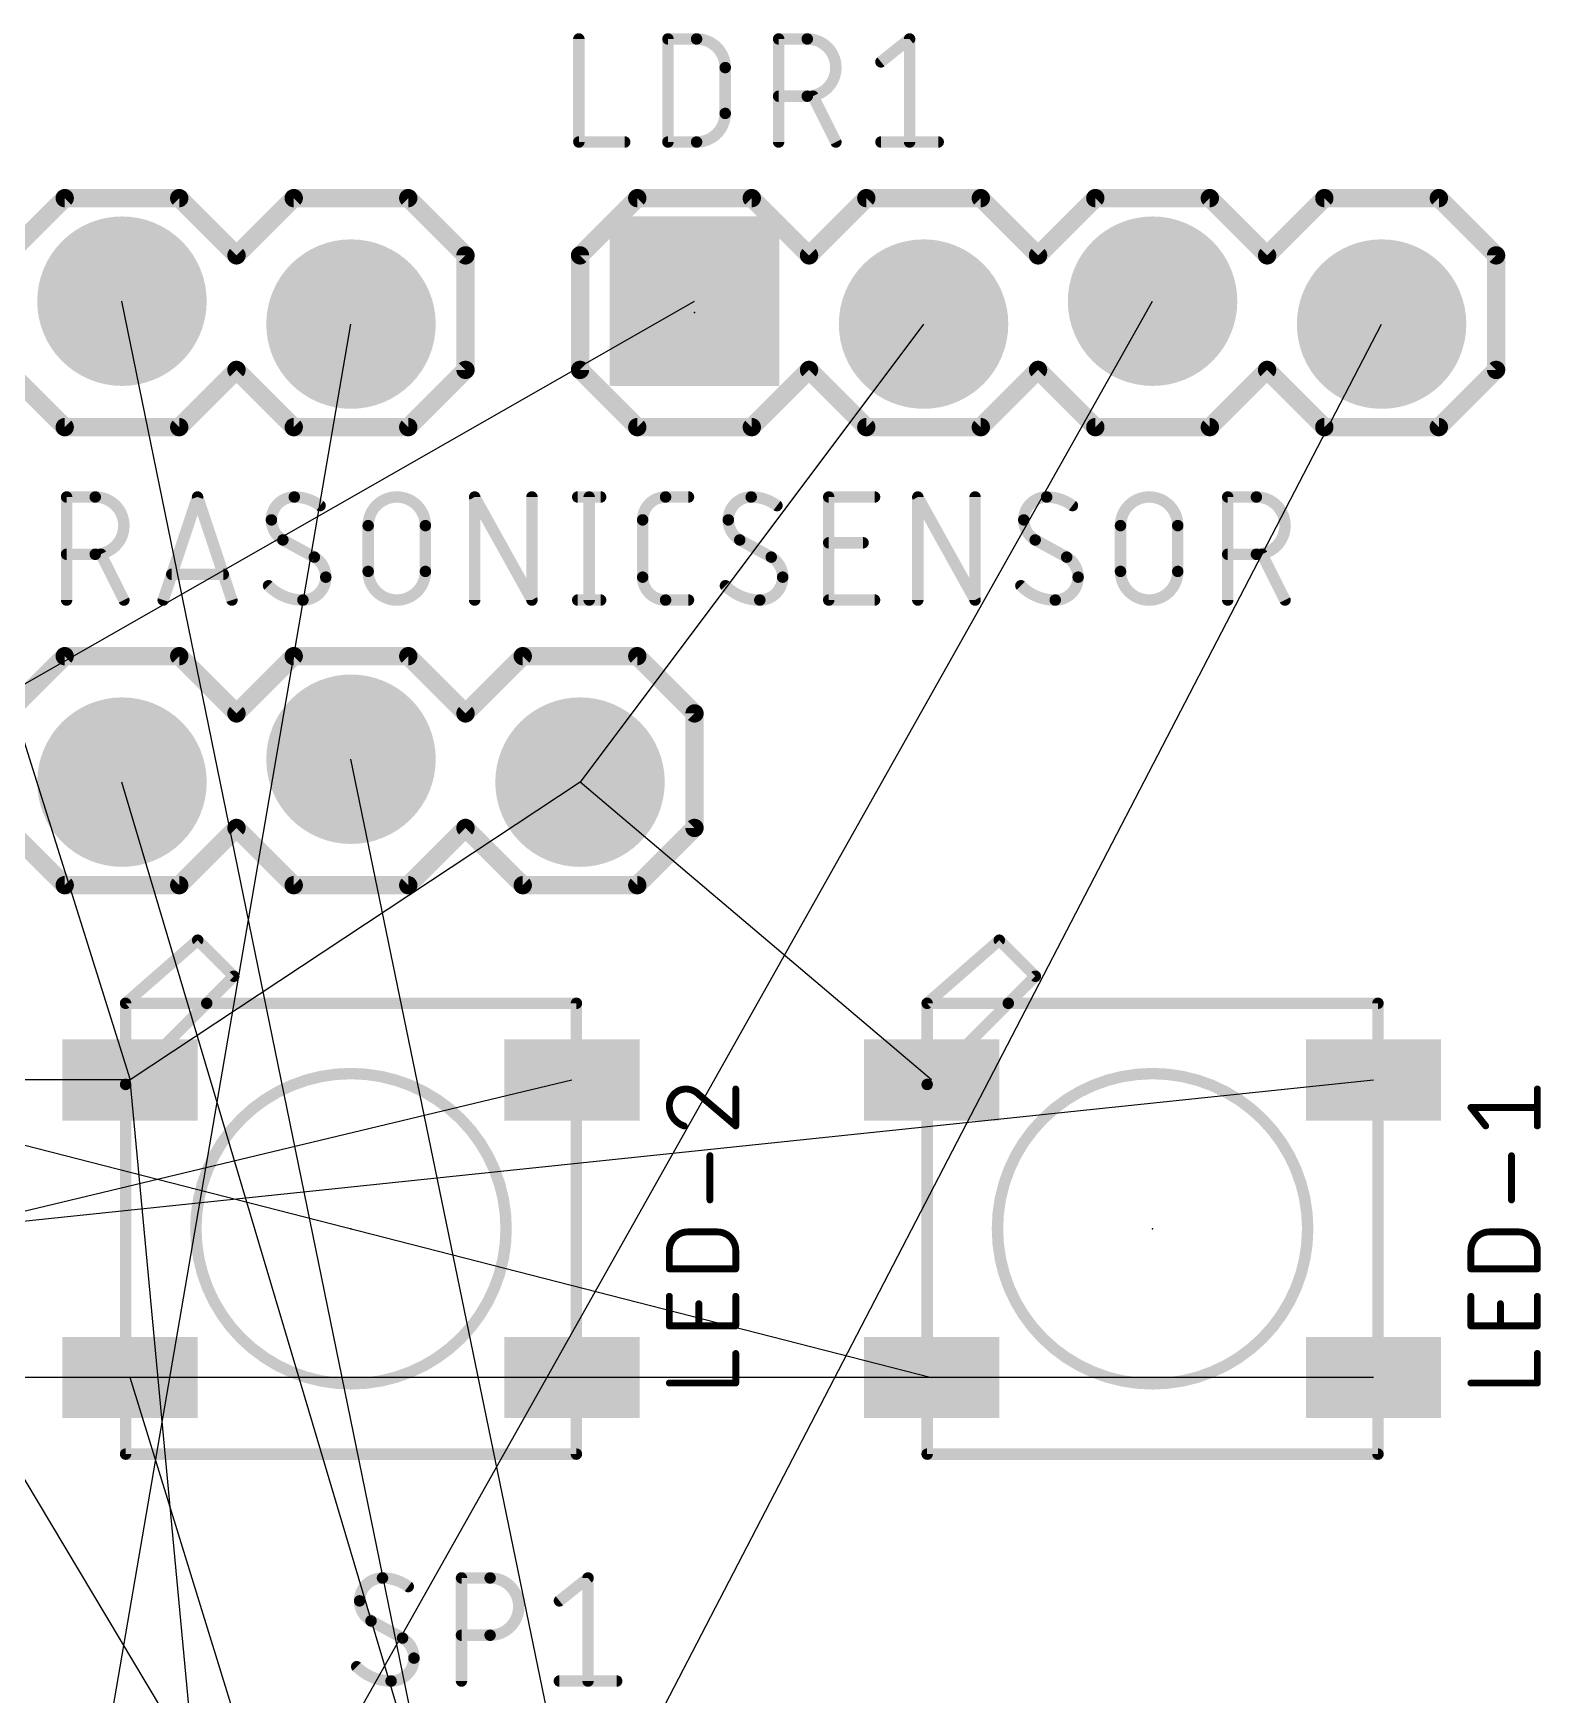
# Model space of a CAD drawing. Extents: x -67 to 114, y 1 to 69.
# Drawn here: x -30.19 to -13.47, y 50.71 to 69.14 of the extents above; entities that cross this region are included whole.
import ezdxf

# ---------------------------------------------------------------- set-up
doc = ezdxf.new("R2010")
doc.units = 0
for name, color, linetype in [('1', 22, 'CONTINUOUS'), ('17', 82, 'CONTINUOUS'), ('19', 53, 'CONTINUOUS'), ('21', 253, 'CONTINUOUS'), ('23', 7, 'CONTINUOUS'), ('25', 253, 'CONTINUOUS'), ('51', 253, 'CONTINUOUS')]:
    doc.layers.add(name, color=color, linetype=linetype)

# ---------------------------------------------------------------- blocks, each defined once
blk = doc.blocks.new('RECT')
blk.add_solid([(-0.5, -0.5), (0.5, -0.5), (-0.5, 0.5), (0.5, 0.5)])
blk = doc.blocks.new('SQUAREP')
blk.add_solid([(-0.5, -0.5), (0.5, -0.5), (-0.5, 0.5), (0.5, 0.5)])
blk = doc.blocks.new('ROUNDP')
at = {"const_width": 0.5}
blk.add_lwpolyline([(0, -0.25, 1), (0, 0.25, 1), (0, -0.25)], format="xyb", dxfattribs=at)

msp = doc.modelspace()

# ---------------------------------------------------------------- linework, layer by layer
at = {"layer": '19'}
for p, q in [((-19.05, 34.29), (-38.1, 66.167)), ((-34.29, 36.83), (-17.78, 66.167)), ((-31.75, 61.087), (-22.86, 66.167)), ((-19.05, 16.51), (-29.21, 66.167)), ((-34.29, 29.21), (-15.24, 65.913)), ((-34.29, 21.59), (-26.67, 65.913)), ((-31.75, 65.913), (-29.12, 57.53)), ((-20.32, 65.913), (-24.13, 60.833)), ((-19.05, 24.13), (-26.67, 61.087)), ((-19.05, 26.67), (-29.21, 60.833)), ((-24.13, 60.833), (-29.12, 57.53)), ((-20.23, 57.53), (-24.13, 60.833)), ((-46.9, 54.23), (-15.33, 57.53)), ((-29.12, 57.53), (-38.01, 57.53)), ((-38.01, 54.23), (-24.22, 57.53)), ((-33.11, 57.53), (-20.23, 54.23)), ((-27.8892, 44.45), (-29.12, 57.53)), ((-24.22, 54.23), (-33.11, 54.23)), ((-19.05, 21.59), (-29.12, 54.23)), ((-15.33, 54.23), (-24.22, 54.23))]:
    msp.add_line(p, q, dxfattribs=at)
at = {"layer": '21'}
for points, const_width in [([(-30.48, 66.675), (-29.845, 67.31)], 0.2032), ([(-29.845, 67.31), (-28.575, 67.31)], 0.2032), ([(-28.575, 67.31), (-27.94, 66.675)], 0.2032), ([(-27.305, 67.31), (-27.94, 66.675)], 0.2032), ([(-27.305, 67.31), (-26.035, 67.31)], 0.2032), ([(-26.035, 67.31), (-25.4, 66.675)], 0.2032), ([(-23.495, 67.31), (-24.13, 66.675)], 0.2032), ([(-23.495, 67.31), (-22.225, 67.31)], 0.2032), ([(-22.225, 67.31), (-21.59, 66.675)], 0.2032), ([(-21.59, 66.675), (-20.955, 67.31)], 0.2032), ([(-20.955, 67.31), (-19.685, 67.31)], 0.2032), ([(-19.685, 67.31), (-19.05, 66.675)], 0.2032), ([(-19.05, 66.675), (-18.415, 67.31)], 0.2032), ([(-18.415, 67.31), (-17.145, 67.31)], 0.2032), ([(-17.145, 67.31), (-16.51, 66.675)], 0.2032), ([(-15.875, 67.31), (-16.51, 66.675)], 0.2032), ([(-15.875, 67.31), (-14.605, 67.31)], 0.2032), ([(-14.605, 67.31), (-13.97, 66.675)], 0.2032), ([(-25.4, 66.675), (-25.4, 65.405)], 0.2032), ([(-24.13, 66.675), (-24.13, 65.405)], 0.2032), ([(-13.97, 66.675), (-13.97, 65.405)], 0.2032), ([(-29.845, 64.77), (-30.48, 65.405)], 0.2032), ([(-27.94, 65.405), (-28.575, 64.77)], 0.2032), ([(-27.94, 65.405), (-27.305, 64.77)], 0.2032), ([(-25.4, 65.405), (-26.035, 64.77)], 0.2032), ([(-24.13, 65.405), (-23.495, 64.77)], 0.2032), ([(-21.59, 65.405), (-22.225, 64.77)], 0.2032), ([(-20.955, 64.77), (-21.59, 65.405)], 0.2032), ([(-19.05, 65.405), (-19.685, 64.77)], 0.2032), ([(-18.415, 64.77), (-19.05, 65.405)], 0.2032), ([(-16.51, 65.405), (-17.145, 64.77)], 0.2032), ([(-16.51, 65.405), (-15.875, 64.77)], 0.2032), ([(-13.97, 65.405), (-14.605, 64.77)], 0.2032), ([(-28.575, 64.77), (-29.845, 64.77)], 0.2032), ([(-26.035, 64.77), (-27.305, 64.77)], 0.2032), ([(-22.225, 64.77), (-23.495, 64.77)], 0.2032), ([(-19.685, 64.77), (-20.955, 64.77)], 0.2032), ([(-17.145, 64.77), (-18.415, 64.77)], 0.2032), ([(-14.605, 64.77), (-15.875, 64.77)], 0.2032), ([(-30.48, 61.595), (-29.845, 62.23)], 0.2032), ([(-29.845, 62.23), (-28.575, 62.23)], 0.2032), ([(-28.575, 62.23), (-27.94, 61.595)], 0.2032), ([(-27.94, 61.595), (-27.305, 62.23)], 0.2032), ([(-27.305, 62.23), (-26.035, 62.23)], 0.2032), ([(-26.035, 62.23), (-25.4, 61.595)], 0.2032), ([(-24.765, 62.23), (-25.4, 61.595)], 0.2032), ([(-24.765, 62.23), (-23.495, 62.23)], 0.2032), ([(-23.495, 62.23), (-22.86, 61.595)], 0.2032), ([(-22.86, 61.595), (-22.86, 60.325)], 0.2032), ([(-29.845, 59.69), (-30.48, 60.325)], 0.2032), ([(-27.94, 60.325), (-28.575, 59.69)], 0.2032), ([(-27.305, 59.69), (-27.94, 60.325)], 0.2032), ([(-25.4, 60.325), (-26.035, 59.69)], 0.2032), ([(-25.4, 60.325), (-24.765, 59.69)], 0.2032), ([(-22.86, 60.325), (-23.495, 59.69)], 0.2032), ([(-28.575, 59.69), (-29.845, 59.69)], 0.2032), ([(-26.035, 59.69), (-27.305, 59.69)], 0.2032), ([(-23.495, 59.69), (-24.765, 59.69)], 0.2032), ([(-28.37, 59.08), (-29.17, 58.38)], 0.127), ([(-27.97, 58.68), (-28.37, 59.08)], 0.127), ([(-19.48, 59.08), (-20.28, 58.38)], 0.127), ([(-19.08, 58.68), (-19.48, 59.08)], 0.127), ([(-28.27, 58.38), (-27.97, 58.68)], 0.127), ([(-19.38, 58.38), (-19.08, 58.68)], 0.127), ([(-29.17, 57.48), (-29.17, 58.38)], 0.127), ([(-29.17, 58.38), (-28.27, 58.38)], 0.127), ([(-29.17, 57.48), (-28.27, 58.38)], 0.127), ([(-28.27, 58.38), (-24.17, 58.38)], 0.127), ([(-24.17, 58.38), (-24.17, 53.38)], 0.127), ([(-20.28, 57.48), (-20.28, 58.38)], 0.127), ([(-20.28, 58.38), (-19.38, 58.38)], 0.127), ([(-20.28, 57.48), (-19.38, 58.38)], 0.127), ([(-19.38, 58.38), (-15.28, 58.38)], 0.127), ([(-15.28, 58.38), (-15.28, 53.38)], 0.127), ([(-29.17, 53.38), (-29.17, 57.48)], 0.127), ([(-20.28, 53.38), (-20.28, 57.48)], 0.127), ([(-24.17, 53.38), (-29.17, 53.38)], 0.127), ([(-15.28, 53.38), (-20.28, 53.38)], 0.127)]:
    msp.add_lwpolyline(points, dxfattribs=dict(at, const_width=const_width))
for points, const_width in [([(-29.845, 67.3608, 1), (-29.845, 67.2592)], 0.1016), ([(-29.8091, 67.2741, 1), (-29.8809, 67.3459)], 0.1016), ([(-28.5391, 67.3459, 1), (-28.6109, 67.2741)], 0.1016), ([(-28.575, 67.2592, 1), (-28.575, 67.3608)], 0.1016), ([(-27.305, 67.3608, 1), (-27.305, 67.2592)], 0.1016), ([(-27.2691, 67.2741, 1), (-27.3409, 67.3459)], 0.1016), ([(-25.9991, 67.3459, 1), (-26.0709, 67.2741)], 0.1016), ([(-26.035, 67.2592, 1), (-26.035, 67.3608)], 0.1016), ([(-23.495, 67.3608, 1), (-23.495, 67.2592)], 0.1016), ([(-23.4591, 67.2741, 1), (-23.5309, 67.3459)], 0.1016), ([(-22.1891, 67.3459, 1), (-22.2609, 67.2741)], 0.1016), ([(-22.225, 67.2592, 1), (-22.225, 67.3608)], 0.1016), ([(-20.955, 67.3608, 1), (-20.955, 67.2592)], 0.1016), ([(-20.9191, 67.2741, 1), (-20.9909, 67.3459)], 0.1016), ([(-19.6491, 67.3459, 1), (-19.7209, 67.2741)], 0.1016), ([(-19.685, 67.2592, 1), (-19.685, 67.3608)], 0.1016), ([(-18.415, 67.3608, 1), (-18.415, 67.2592)], 0.1016), ([(-18.3791, 67.2741, 1), (-18.4509, 67.3459)], 0.1016), ([(-17.1091, 67.3459, 1), (-17.1809, 67.2741)], 0.1016), ([(-17.145, 67.2592, 1), (-17.145, 67.3608)], 0.1016), ([(-15.875, 67.3608, 1), (-15.875, 67.2592)], 0.1016), ([(-15.8391, 67.2741, 1), (-15.9109, 67.3459)], 0.1016), ([(-14.5691, 67.3459, 1), (-14.6409, 67.2741)], 0.1016), ([(-14.605, 67.2592, 1), (-14.605, 67.3608)], 0.1016), ([(-27.9759, 66.7109, 1), (-27.9041, 66.6391)], 0.1016), ([(-27.9759, 66.6391, 1), (-27.9041, 66.7109)], 0.1016), ([(-25.3492, 66.675, 1), (-25.4508, 66.675)], 0.1016), ([(-25.4359, 66.6391, 1), (-25.3641, 66.7109)], 0.1016), ([(-24.0792, 66.675, 1), (-24.1808, 66.675)], 0.1016), ([(-24.1659, 66.7109, 1), (-24.0941, 66.6391)], 0.1016), ([(-21.6259, 66.7109, 1), (-21.5541, 66.6391)], 0.1016), ([(-21.6259, 66.6391, 1), (-21.5541, 66.7109)], 0.1016), ([(-19.0859, 66.7109, 1), (-19.0141, 66.6391)], 0.1016), ([(-19.0859, 66.6391, 1), (-19.0141, 66.7109)], 0.1016), ([(-16.5459, 66.7109, 1), (-16.4741, 66.6391)], 0.1016), ([(-16.5459, 66.6391, 1), (-16.4741, 66.7109)], 0.1016), ([(-13.9192, 66.675, 1), (-14.0208, 66.675)], 0.1016), ([(-14.0059, 66.6391, 1), (-13.9341, 66.7109)], 0.1016), ([(-27.9041, 65.4409, 1), (-27.9759, 65.3691)], 0.1016), ([(-27.9041, 65.3691, 1), (-27.9759, 65.4409)], 0.1016), ([(-25.4508, 65.405, 1), (-25.3492, 65.405)], 0.1016), ([(-25.3641, 65.3691, 1), (-25.4359, 65.4409)], 0.1016), ([(-24.0941, 65.4409, 1), (-24.1659, 65.3691)], 0.1016), ([(-24.1808, 65.405, 1), (-24.0792, 65.405)], 0.1016), ([(-21.5541, 65.4409, 1), (-21.6259, 65.3691)], 0.1016), ([(-21.5541, 65.3691, 1), (-21.6259, 65.4409)], 0.1016), ([(-19.0141, 65.4409, 1), (-19.0859, 65.3691)], 0.1016), ([(-19.0141, 65.3691, 1), (-19.0859, 65.4409)], 0.1016), ([(-16.4741, 65.4409, 1), (-16.5459, 65.3691)], 0.1016), ([(-16.4741, 65.3691, 1), (-16.5459, 65.4409)], 0.1016), ([(-14.0208, 65.405, 1), (-13.9192, 65.405)], 0.1016), ([(-13.9341, 65.3691, 1), (-14.0059, 65.4409)], 0.1016), ([(-29.845, 64.8208, 1), (-29.845, 64.7192)], 0.1016), ([(-28.575, 64.7192, 1), (-28.575, 64.8208)], 0.1016), ([(-27.305, 64.8208, 1), (-27.305, 64.7192)], 0.1016), ([(-26.035, 64.7192, 1), (-26.035, 64.8208)], 0.1016), ([(-23.495, 64.8208, 1), (-23.495, 64.7192)], 0.1016), ([(-22.225, 64.7192, 1), (-22.225, 64.8208)], 0.1016), ([(-20.955, 64.8208, 1), (-20.955, 64.7192)], 0.1016), ([(-19.685, 64.7192, 1), (-19.685, 64.8208)], 0.1016), ([(-18.415, 64.8208, 1), (-18.415, 64.7192)], 0.1016), ([(-17.145, 64.7192, 1), (-17.145, 64.8208)], 0.1016), ([(-15.875, 64.8208, 1), (-15.875, 64.7192)], 0.1016), ([(-14.605, 64.7192, 1), (-14.605, 64.8208)], 0.1016), ([(-29.8809, 64.7341, 1), (-29.8091, 64.8059)], 0.1016), ([(-28.6109, 64.8059, 1), (-28.5391, 64.7341)], 0.1016), ([(-27.3409, 64.7341, 1), (-27.2691, 64.8059)], 0.1016), ([(-26.0709, 64.8059, 1), (-25.9991, 64.7341)], 0.1016), ([(-23.5309, 64.7341, 1), (-23.4591, 64.8059)], 0.1016), ([(-22.2609, 64.8059, 1), (-22.1891, 64.7341)], 0.1016), ([(-20.9909, 64.7341, 1), (-20.9191, 64.8059)], 0.1016), ([(-19.7209, 64.8059, 1), (-19.6491, 64.7341)], 0.1016), ([(-18.4509, 64.7341, 1), (-18.3791, 64.8059)], 0.1016), ([(-17.1809, 64.8059, 1), (-17.1091, 64.7341)], 0.1016), ([(-15.9109, 64.7341, 1), (-15.8391, 64.8059)], 0.1016), ([(-14.6409, 64.8059, 1), (-14.5691, 64.7341)], 0.1016), ([(-29.845, 62.2808, 1), (-29.845, 62.1792)], 0.1016), ([(-29.8091, 62.1941, 1), (-29.8809, 62.2659)], 0.1016), ([(-28.5391, 62.2659, 1), (-28.6109, 62.1941)], 0.1016), ([(-28.575, 62.1792, 1), (-28.575, 62.2808)], 0.1016), ([(-27.305, 62.2808, 1), (-27.305, 62.1792)], 0.1016), ([(-27.2691, 62.1941, 1), (-27.3409, 62.2659)], 0.1016), ([(-25.9991, 62.2659, 1), (-26.0709, 62.1941)], 0.1016), ([(-26.035, 62.1792, 1), (-26.035, 62.2808)], 0.1016), ([(-24.765, 62.2808, 1), (-24.765, 62.1792)], 0.1016), ([(-24.7291, 62.1941, 1), (-24.8009, 62.2659)], 0.1016), ([(-23.4591, 62.2659, 1), (-23.5309, 62.1941)], 0.1016), ([(-23.495, 62.1792, 1), (-23.495, 62.2808)], 0.1016), ([(-27.9759, 61.6309, 1), (-27.9041, 61.5591)], 0.1016), ([(-27.9759, 61.5591, 1), (-27.9041, 61.6309)], 0.1016), ([(-25.4359, 61.6309, 1), (-25.3641, 61.5591)], 0.1016), ([(-25.4359, 61.5591, 1), (-25.3641, 61.6309)], 0.1016), ([(-22.8092, 61.595, 1), (-22.9108, 61.595)], 0.1016), ([(-22.8959, 61.5591, 1), (-22.8241, 61.6309)], 0.1016), ([(-27.9041, 60.3609, 1), (-27.9759, 60.2891)], 0.1016), ([(-27.9041, 60.2891, 1), (-27.9759, 60.3609)], 0.1016), ([(-25.3641, 60.3609, 1), (-25.4359, 60.2891)], 0.1016), ([(-25.3641, 60.2891, 1), (-25.4359, 60.3609)], 0.1016), ([(-22.9108, 60.325, 1), (-22.8092, 60.325)], 0.1016), ([(-22.8241, 60.2891, 1), (-22.8959, 60.3609)], 0.1016), ([(-29.845, 59.7408, 1), (-29.845, 59.6392)], 0.1016), ([(-29.8809, 59.6541, 1), (-29.8091, 59.7259)], 0.1016), ([(-28.6109, 59.7259, 1), (-28.5391, 59.6541)], 0.1016), ([(-28.575, 59.6392, 1), (-28.575, 59.7408)], 0.1016), ([(-27.305, 59.7408, 1), (-27.305, 59.6392)], 0.1016), ([(-27.3409, 59.6541, 1), (-27.2691, 59.7259)], 0.1016), ([(-26.0709, 59.7259, 1), (-25.9991, 59.6541)], 0.1016), ([(-26.035, 59.6392, 1), (-26.035, 59.7408)], 0.1016), ([(-24.765, 59.7408, 1), (-24.765, 59.6392)], 0.1016), ([(-24.8009, 59.6541, 1), (-24.7291, 59.7259)], 0.1016), ([(-23.5309, 59.7259, 1), (-23.4591, 59.6541)], 0.1016), ([(-23.495, 59.6392, 1), (-23.495, 59.7408)], 0.1016), ([(-28.3475, 59.1025, 1), (-28.3925, 59.0575)], 0.0635), ([(-28.3491, 59.0561, 1), (-28.3909, 59.1039)], 0.0635), ([(-19.4575, 59.1025, 1), (-19.5025, 59.0575)], 0.0635), ([(-19.4591, 59.0561, 1), (-19.5009, 59.1039)], 0.0635), ([(-27.9475, 58.6575, 1), (-27.9925, 58.7025)], 0.0635), ([(-27.9925, 58.6575, 1), (-27.9475, 58.7025)], 0.0635), ([(-19.0575, 58.6575, 1), (-19.1025, 58.7025)], 0.0635), ([(-19.1025, 58.6575, 1), (-19.0575, 58.7025)], 0.0635), ([(-29.17, 58.4118, 1), (-29.17, 58.3483)], 0.0635), ([(-29.1383, 58.38, 1), (-29.2018, 58.38)], 0.0635), ([(-29.1909, 58.4039, 1), (-29.1491, 58.3561)], 0.0635), ([(-28.2925, 58.4025, 1), (-28.2475, 58.3575)], 0.0635), ([(-28.27, 58.4118, 1), (-28.27, 58.3483)], 0.0635), ([(-28.2475, 58.3575, 1), (-28.2925, 58.4025)], 0.0635), ([(-28.27, 58.3483, 1), (-28.27, 58.4118)], 0.0635), ([(-24.1383, 58.38, 1), (-24.2018, 58.38)], 0.0635), ([(-24.17, 58.3483, 1), (-24.17, 58.4118)], 0.0635), ([(-20.28, 58.4118, 1), (-20.28, 58.3483)], 0.0635), ([(-20.2483, 58.38, 1), (-20.3117, 58.38)], 0.0635), ([(-20.3009, 58.4039, 1), (-20.2591, 58.3561)], 0.0635), ([(-19.4025, 58.4025, 1), (-19.3575, 58.3575)], 0.0635), ([(-19.38, 58.4118, 1), (-19.38, 58.3483)], 0.0635), ([(-19.3575, 58.3575, 1), (-19.4025, 58.4025)], 0.0635), ([(-19.38, 58.3483, 1), (-19.38, 58.4118)], 0.0635), ([(-15.2483, 58.38, 1), (-15.3118, 58.38)], 0.0635), ([(-15.28, 58.3483, 1), (-15.28, 58.4118)], 0.0635), ([(-29.1925, 57.5025, 1), (-29.1475, 57.4575)], 0.0635), ([(-29.1383, 57.48, 1), (-29.2018, 57.48)], 0.0635), ([(-29.2018, 57.48, 1), (-29.1383, 57.48)], 0.0635), ([(-26.67, 54.1595, 1), (-26.67, 57.6005, 1), (-26.67, 54.1595)], 0.127), ([(-20.3025, 57.5025, 1), (-20.2575, 57.4575)], 0.0635), ([(-20.2483, 57.48, 1), (-20.3117, 57.48)], 0.0635), ([(-20.3117, 57.48, 1), (-20.2483, 57.48)], 0.0635), ([(-17.78, 54.1595, 1), (-17.78, 57.6005, 1), (-17.78, 54.1595)], 0.127), ([(-29.17, 53.4118, 1), (-29.17, 53.3483)], 0.0635), ([(-24.17, 53.3483, 1), (-24.17, 53.4118)], 0.0635), ([(-20.28, 53.4118, 1), (-20.28, 53.3483)], 0.0635), ([(-15.28, 53.3483, 1), (-15.28, 53.4118)], 0.0635), ([(-29.2018, 53.38, 1), (-29.1383, 53.38)], 0.0635), ([(-24.2018, 53.38, 1), (-24.1383, 53.38)], 0.0635), ([(-20.3117, 53.38, 1), (-20.2483, 53.38)], 0.0635), ([(-15.3118, 53.38, 1), (-15.2483, 53.38)], 0.0635)]:
    msp.add_lwpolyline(points, format="xyb", dxfattribs=dict(at, const_width=const_width))
at = {"layer": '23'}
for p in [(-22.86, 66.04), (-26.67, 55.88), (-17.78, 55.88)]:
    msp.add_point(p, dxfattribs=at)
at = {"layer": '25'}
for points, const_width in [([(-24.1427, 69.0753), (-24.1427, 67.9323)], 0.127), ([(-23.1546, 67.9323), (-23.1546, 69.0753)], 0.127), ([(-23.1546, 69.0753), (-22.8371, 69.0753)], 0.127), ([(-21.9272, 67.9323), (-21.9272, 69.0753)], 0.127), ([(-21.9272, 69.0753), (-21.6097, 69.0753)], 0.127), ([(-20.7924, 68.8213), (-20.4749, 69.0753)], 0.127), ([(-20.4749, 69.0753), (-20.4749, 67.9323)], 0.127), ([(-22.5196, 68.7578), (-22.5196, 68.2498)], 0.127), ([(-21.6097, 68.4403), (-21.9272, 68.4403)], 0.127), ([(-21.2922, 67.9323), (-21.5462, 68.4403)], 0.127), ([(-24.1427, 67.9323), (-23.6347, 67.9323)], 0.127), ([(-22.8371, 67.9323), (-23.1546, 67.9323)], 0.127), ([(-20.7924, 67.9323), (-20.1574, 67.9323)], 0.127), ([(-29.824, 62.8523), (-29.824, 63.9953)], 0.127), ([(-29.824, 63.9953), (-29.5065, 63.9953)], 0.127), ([(-28.7528, 62.8523), (-28.3718, 63.9953)], 0.127), ([(-28.3718, 63.9953), (-27.9908, 62.8523)], 0.127), ([(-25.2984, 62.8523), (-25.2984, 63.9953)], 0.127), ([(-25.2984, 63.9953), (-24.6634, 62.8523)], 0.127), ([(-24.6634, 62.8523), (-24.6634, 63.9953)], 0.127), ([(-24.1554, 63.9953), (-23.9014, 63.9953)], 0.127), ([(-24.0284, 63.9953), (-24.0284, 62.8523)], 0.127), ([(-23.1812, 63.9953), (-22.9272, 63.9953)], 0.127), ([(-21.3716, 62.8523), (-21.3716, 63.9953)], 0.127), ([(-21.3716, 63.9953), (-20.8636, 63.9953)], 0.127), ([(-20.3835, 62.8523), (-20.3835, 63.9953)], 0.127), ([(-20.3835, 63.9953), (-19.7485, 62.8523)], 0.127), ([(-19.7485, 62.8523), (-19.7485, 63.9953)], 0.127), ([(-16.9462, 62.8523), (-16.9462, 63.9953)], 0.127), ([(-16.9462, 63.9953), (-16.6287, 63.9953)], 0.127), ([(-23.4352, 63.1063), (-23.4352, 63.7413)], 0.127), ([(-27.0764, 63.3285), (-27.4257, 63.5191)], 0.127), ([(-26.4795, 63.1698), (-26.4795, 63.6778)], 0.127), ([(-25.8445, 63.6778), (-25.8445, 63.1698)], 0.127), ([(-22.0091, 63.3285), (-22.3584, 63.5191)], 0.127), ([(-18.7325, 63.3285), (-19.0818, 63.5191)], 0.127), ([(-18.1356, 63.1698), (-18.1356, 63.6778)], 0.127), ([(-17.5006, 63.6778), (-17.5006, 63.1698)], 0.127), ([(-29.5065, 63.3603), (-29.824, 63.3603)], 0.127), ([(-29.189, 62.8523), (-29.443, 63.3603)], 0.127), ([(-21.3716, 63.4873), (-20.9906, 63.4873)], 0.127), ([(-16.6287, 63.3603), (-16.9462, 63.3603)], 0.127), ([(-16.3112, 62.8523), (-16.5652, 63.3603)], 0.127), ([(-28.0861, 63.138), (-28.6576, 63.138)], 0.127), ([(-24.1554, 62.8523), (-23.9014, 62.8523)], 0.127), ([(-22.9272, 62.8523), (-23.1812, 62.8523)], 0.127), ([(-20.8636, 62.8523), (-21.3716, 62.8523)], 0.127), ([(-22.812, 57.368), (-22.4028, 57.0202)], 0.0762), ([(-22.4028, 57.0202), (-22.4028, 57.4294)], 0.0762), ([(-13.5128, 57.0202), (-13.5128, 57.4294)], 0.0762), ([(-14.0857, 57.0202), (-14.2494, 57.2248)], 0.0762), ([(-14.2494, 57.2248), (-13.5128, 57.2248)], 0.0762), ([(-22.6893, 56.199), (-22.6893, 56.69)], 0.0762), ([(-13.7993, 56.199), (-13.7993, 56.69)], 0.0762), ([(-22.9348, 55.8444), (-22.6074, 55.8444)], 0.0762), ([(-14.0448, 55.8444), (-13.7174, 55.8444)], 0.0762), ([(-23.1394, 55.4352), (-23.1394, 55.6398)], 0.0762), ([(-22.4028, 55.6398), (-22.4028, 55.4352)], 0.0762), ([(-14.2494, 55.4352), (-14.2494, 55.6398)], 0.0762), ([(-13.5128, 55.6398), (-13.5128, 55.4352)], 0.0762), ([(-22.4028, 55.4352), (-23.1394, 55.4352)], 0.0762), ([(-13.5128, 55.4352), (-14.2494, 55.4352)], 0.0762), ([(-23.1394, 54.8028), (-23.1394, 55.1302)], 0.0762), ([(-22.4028, 55.1302), (-22.4028, 54.8028)], 0.0762), ([(-14.2494, 54.8028), (-14.2494, 55.1302)], 0.0762), ([(-13.5128, 55.1302), (-13.5128, 54.8028)], 0.0762), ([(-22.812, 54.8028), (-22.812, 55.0483)], 0.0762), ([(-13.922, 54.8028), (-13.922, 55.0483)], 0.0762), ([(-22.4028, 54.8028), (-23.1394, 54.8028)], 0.0762), ([(-13.5128, 54.8028), (-14.2494, 54.8028)], 0.0762), ([(-22.4028, 54.1688), (-22.4028, 54.4962)], 0.0762), ([(-13.5128, 54.1688), (-13.5128, 54.4962)], 0.0762), ([(-23.1394, 54.1688), (-22.4028, 54.1688)], 0.0762), ([(-14.2494, 54.1688), (-13.5128, 54.1688)], 0.0762), ([(-25.4444, 50.8635), (-25.4444, 52.0065)], 0.127), ([(-25.4444, 52.0065), (-25.127, 52.0065)], 0.127), ([(-24.3586, 51.7525), (-24.0411, 52.0065)], 0.127), ([(-24.0411, 52.0065), (-24.0411, 50.8635)], 0.127), ([(-26.0985, 51.3398), (-26.4478, 51.5303)], 0.127), ([(-25.127, 51.3715), (-25.4444, 51.3715)], 0.127), ([(-24.3586, 50.8635), (-23.7236, 50.8635)], 0.127)]:
    msp.add_lwpolyline(points, dxfattribs=dict(at, const_width=const_width))
for points, const_width in [([(-24.111, 69.0753, 1), (-24.1745, 69.0753)], 0.0635), ([(-23.1546, 69.1071, 1), (-23.1546, 69.0435)], 0.0635), ([(-23.1229, 69.0753, 1), (-23.1864, 69.0753)], 0.0635), ([(-22.8371, 69.1071, 1), (-22.8371, 69.0435)], 0.0635), ([(-22.5196, 68.7578, 0.4142), (-22.8371, 69.0753)], 0.127), ([(-22.8371, 69.0435, 1), (-22.8371, 69.1071)], 0.0635), ([(-21.9272, 69.1071, 1), (-21.9272, 69.0435)], 0.0635), ([(-21.8954, 69.0753, 1), (-21.9589, 69.0753)], 0.0635), ([(-21.6097, 69.1071, 1), (-21.6097, 69.0435)], 0.0635), ([(-21.6097, 68.4403, 1), (-21.6097, 69.0753)], 0.127), ([(-21.6097, 69.0435, 1), (-21.6097, 69.1071)], 0.0635), ([(-20.4432, 69.0753, 1), (-20.5067, 69.0753)], 0.0635), ([(-20.4551, 69.0505, 1), (-20.4948, 69.1001)], 0.0635), ([(-22.4879, 68.7578, 1), (-22.5514, 68.7578)], 0.0635), ([(-22.5514, 68.7578, 1), (-22.4879, 68.7578)], 0.0635), ([(-20.8123, 68.8461, 1), (-20.7726, 68.7965)], 0.0635), ([(-21.9272, 68.4721, 1), (-21.9272, 68.4086)], 0.0635), ([(-21.6097, 68.4721, 1), (-21.6097, 68.4086)], 0.0635), ([(-21.6097, 68.4086, 1), (-21.6097, 68.4721)], 0.0635), ([(-21.5178, 68.4545, 1), (-21.5746, 68.4261)], 0.0635), ([(-22.8371, 67.9323, 0.4142), (-22.5196, 68.2498)], 0.127), ([(-22.4879, 68.2498, 1), (-22.5514, 68.2498)], 0.0635), ([(-22.5514, 68.2498, 1), (-22.4879, 68.2498)], 0.0635), ([(-24.1427, 67.9641, 1), (-24.1427, 67.9005)], 0.0635), ([(-24.1745, 67.9323, 1), (-24.111, 67.9323)], 0.0635), ([(-23.6347, 67.9005, 1), (-23.6347, 67.9641)], 0.0635), ([(-23.1546, 67.9641, 1), (-23.1546, 67.9005)], 0.0635), ([(-23.1864, 67.9323, 1), (-23.1229, 67.9323)], 0.0635), ([(-22.8371, 67.9641, 1), (-22.8371, 67.9005)], 0.0635), ([(-22.8371, 67.9005, 1), (-22.8371, 67.9641)], 0.0635), ([(-21.9589, 67.9323, 1), (-21.8954, 67.9323)], 0.0635), ([(-21.3206, 67.9181, 1), (-21.2638, 67.9465)], 0.0635), ([(-20.7924, 67.9641, 1), (-20.7924, 67.9005)], 0.0635), ([(-20.5067, 67.9323, 1), (-20.4432, 67.9323)], 0.0635), ([(-20.1574, 67.9005, 1), (-20.1574, 67.9641)], 0.0635), ([(-29.824, 64.0271, 1), (-29.824, 63.9635)], 0.0635), ([(-29.7923, 63.9953, 1), (-29.8558, 63.9953)], 0.0635), ([(-29.5065, 64.0271, 1), (-29.5065, 63.9635)], 0.0635), ([(-29.5065, 63.3603, 1), (-29.5065, 63.9953)], 0.127), ([(-29.5065, 63.9635, 1), (-29.5065, 64.0271)], 0.0635), ([(-28.3417, 64.0053, 1), (-28.4019, 63.9853)], 0.0635), ([(-28.3417, 63.9853, 1), (-28.4019, 64.0053)], 0.0635), ([(-27.2987, 63.9953, 0.4142), (-27.5527, 63.7413)], 0.127), ([(-27.2987, 64.0271, 1), (-27.2987, 63.9635)], 0.0635), ([(-27.0129, 63.9001, 0.1623), (-27.2987, 63.9953)], 0.127), ([(-27.2987, 63.9635, 1), (-27.2987, 64.0271)], 0.0635), ([(-27.032, 63.8747, 1), (-26.9939, 63.9254)], 0.0635), ([(-25.8445, 63.6778, 1), (-26.4795, 63.6778)], 0.127), ([(-25.2667, 63.9953, 1), (-25.3302, 63.9953)], 0.0635), ([(-25.2707, 64.0107, 1), (-25.3262, 63.9799)], 0.0635), ([(-24.6317, 63.9953, 1), (-24.6952, 63.9953)], 0.0635), ([(-24.1554, 64.0271, 1), (-24.1554, 63.9635)], 0.0635), ([(-23.9967, 63.9953, 1), (-24.0602, 63.9953)], 0.0635), ([(-23.9014, 63.9635, 1), (-23.9014, 64.0271)], 0.0635), ([(-23.1812, 63.9953, 0.4142), (-23.4352, 63.7413)], 0.127), ([(-23.1812, 64.0271, 1), (-23.1812, 63.9635)], 0.0635), ([(-23.1812, 63.9635, 1), (-23.1812, 64.0271)], 0.0635), ([(-22.9272, 63.9635, 1), (-22.9272, 64.0271)], 0.0635), ([(-22.2314, 63.9953, 0.4142), (-22.4854, 63.7413)], 0.127), ([(-22.2314, 64.0271, 1), (-22.2314, 63.9635)], 0.0635), ([(-21.9456, 63.9001, 0.1623), (-22.2314, 63.9953)], 0.127), ([(-22.2314, 63.9635, 1), (-22.2314, 64.0271)], 0.0635), ([(-21.9647, 63.8747, 1), (-21.9266, 63.9254)], 0.0635), ([(-21.3716, 64.0271, 1), (-21.3716, 63.9635)], 0.0635), ([(-21.3398, 63.9953, 1), (-21.4033, 63.9953)], 0.0635), ([(-20.8636, 63.9635, 1), (-20.8636, 64.0271)], 0.0635), ([(-20.3518, 63.9953, 1), (-20.4153, 63.9953)], 0.0635), ([(-20.3558, 64.0107, 1), (-20.4113, 63.9799)], 0.0635), ([(-19.7168, 63.9953, 1), (-19.7803, 63.9953)], 0.0635), ([(-18.9548, 63.9953, 0.4142), (-19.2088, 63.7413)], 0.127), ([(-18.9548, 64.0271, 1), (-18.9548, 63.9635)], 0.0635), ([(-18.669, 63.9001, 0.1623), (-18.9548, 63.9953)], 0.127), ([(-18.9548, 63.9635, 1), (-18.9548, 64.0271)], 0.0635), ([(-18.6881, 63.8747, 1), (-18.65, 63.9254)], 0.0635), ([(-17.5006, 63.6778, 1), (-18.1356, 63.6778)], 0.127), ([(-16.9462, 64.0271, 1), (-16.9462, 63.9635)], 0.0635), ([(-16.9145, 63.9953, 1), (-16.978, 63.9953)], 0.0635), ([(-16.6287, 64.0271, 1), (-16.6287, 63.9635)], 0.0635), ([(-16.6287, 63.3603, 1), (-16.6287, 63.9953)], 0.127), ([(-16.6287, 63.9635, 1), (-16.6287, 64.0271)], 0.0635), ([(-27.5527, 63.7413, 0.2656), (-27.4257, 63.5191)], 0.127), ([(-27.5209, 63.7413, 1), (-27.5844, 63.7413)], 0.0635), ([(-27.5844, 63.7413, 1), (-27.5209, 63.7413)], 0.0635), ([(-23.4035, 63.7413, 1), (-23.467, 63.7413)], 0.0635), ([(-23.467, 63.7413, 1), (-23.4035, 63.7413)], 0.0635), ([(-22.4854, 63.7413, 0.2656), (-22.3584, 63.5191)], 0.127), ([(-22.4536, 63.7413, 1), (-22.5171, 63.7413)], 0.0635), ([(-22.5171, 63.7413, 1), (-22.4536, 63.7413)], 0.0635), ([(-19.2088, 63.7413, 0.2656), (-19.0818, 63.5191)], 0.127), ([(-19.177, 63.7413, 1), (-19.2405, 63.7413)], 0.0635), ([(-19.2405, 63.7413, 1), (-19.177, 63.7413)], 0.0635), ([(-27.4105, 63.5469, 1), (-27.4409, 63.4912)], 0.0635), ([(-27.4418, 63.4917, 1), (-27.4095, 63.5464)], 0.0635), ([(-26.4478, 63.6778, 1), (-26.5113, 63.6778)], 0.0635), ([(-26.5113, 63.6778, 1), (-26.4478, 63.6778)], 0.0635), ([(-25.8128, 63.6778, 1), (-25.8763, 63.6778)], 0.0635), ([(-25.8763, 63.6778, 1), (-25.8128, 63.6778)], 0.0635), ([(-22.3432, 63.5469, 1), (-22.3736, 63.4912)], 0.0635), ([(-22.3745, 63.4917, 1), (-22.3422, 63.5464)], 0.0635), ([(-19.0666, 63.5469, 1), (-19.097, 63.4912)], 0.0635), ([(-19.0979, 63.4917, 1), (-19.0656, 63.5464)], 0.0635), ([(-18.1039, 63.6778, 1), (-18.1674, 63.6778)], 0.0635), ([(-18.1674, 63.6778, 1), (-18.1039, 63.6778)], 0.0635), ([(-17.4689, 63.6778, 1), (-17.5324, 63.6778)], 0.0635), ([(-17.5324, 63.6778, 1), (-17.4689, 63.6778)], 0.0635), ([(-29.824, 63.3921, 1), (-29.824, 63.3285)], 0.0635), ([(-29.5065, 63.3921, 1), (-29.5065, 63.3285)], 0.0635), ([(-29.5065, 63.3285, 1), (-29.5065, 63.3921)], 0.0635), ([(-29.4146, 63.3745, 1), (-29.4714, 63.3461)], 0.0635), ([(-26.9494, 63.1063, 0.2656), (-27.0764, 63.3285)], 0.127), ([(-27.0603, 63.3559, 1), (-27.0925, 63.3012)], 0.0635), ([(-21.8821, 63.1063, 0.2656), (-22.0091, 63.3285)], 0.127), ([(-21.993, 63.3559, 1), (-22.0252, 63.3012)], 0.0635), ([(-21.3716, 63.5191, 1), (-21.3716, 63.4556)], 0.0635), ([(-20.9906, 63.4556, 1), (-20.9906, 63.5191)], 0.0635), ([(-18.6055, 63.1063, 0.2656), (-18.7325, 63.3285)], 0.127), ([(-18.7164, 63.3559, 1), (-18.7486, 63.3012)], 0.0635), ([(-16.9462, 63.3921, 1), (-16.9462, 63.3285)], 0.0635), ([(-16.6287, 63.3921, 1), (-16.6287, 63.3285)], 0.0635), ([(-16.6287, 63.3285, 1), (-16.6287, 63.3921)], 0.0635), ([(-16.5368, 63.3745, 1), (-16.5936, 63.3461)], 0.0635), ([(-27.0916, 63.3007, 1), (-27.0612, 63.3564)], 0.0635), ([(-26.4795, 63.1698, 1), (-25.8445, 63.1698)], 0.127), ([(-26.4478, 63.1698, 1), (-26.5113, 63.1698)], 0.0635), ([(-25.8128, 63.1698, 1), (-25.8763, 63.1698)], 0.0635), ([(-22.0243, 63.3007, 1), (-21.9939, 63.3564)], 0.0635), ([(-18.7477, 63.3007, 1), (-18.7173, 63.3564)], 0.0635), ([(-18.1356, 63.1698, 1), (-17.5006, 63.1698)], 0.127), ([(-18.1039, 63.1698, 1), (-18.1674, 63.1698)], 0.0635), ([(-17.4689, 63.1698, 1), (-17.5324, 63.1698)], 0.0635), ([(-28.6576, 63.1698, 1), (-28.6576, 63.1063)], 0.0635), ([(-28.0861, 63.1063, 1), (-28.0861, 63.1698)], 0.0635), ([(-27.5844, 63.0111, 0.2), (-27.2034, 62.8523)], 0.127), ([(-27.5619, 63.0334, 1), (-27.607, 62.9887)], 0.0635), ([(-27.2034, 62.8523, 0.4142), (-26.9494, 63.1063)], 0.127), ([(-26.9177, 63.1063, 1), (-26.9812, 63.1063)], 0.0635), ([(-26.9812, 63.1063, 1), (-26.9177, 63.1063)], 0.0635), ([(-26.5113, 63.1698, 1), (-26.4478, 63.1698)], 0.0635), ([(-25.8763, 63.1698, 1), (-25.8128, 63.1698)], 0.0635), ([(-23.4352, 63.1063, 0.4142), (-23.1812, 62.8523)], 0.127), ([(-23.4035, 63.1063, 1), (-23.467, 63.1063)], 0.0635), ([(-23.467, 63.1063, 1), (-23.4035, 63.1063)], 0.0635), ([(-22.5171, 63.0111, 0.2), (-22.1361, 62.8523)], 0.127), ([(-22.4946, 63.0334, 1), (-22.5397, 62.9887)], 0.0635), ([(-22.1361, 62.8523, 0.4142), (-21.8821, 63.1063)], 0.127), ([(-21.8504, 63.1063, 1), (-21.9139, 63.1063)], 0.0635), ([(-21.9139, 63.1063, 1), (-21.8504, 63.1063)], 0.0635), ([(-19.2405, 63.0111, 0.2), (-18.8595, 62.8523)], 0.127), ([(-19.218, 63.0334, 1), (-19.2631, 62.9887)], 0.0635), ([(-18.8595, 62.8523, 0.4142), (-18.6055, 63.1063)], 0.127), ([(-18.5738, 63.1063, 1), (-18.6373, 63.1063)], 0.0635), ([(-18.6373, 63.1063, 1), (-18.5738, 63.1063)], 0.0635), ([(-18.1674, 63.1698, 1), (-18.1039, 63.1698)], 0.0635), ([(-17.5324, 63.1698, 1), (-17.4689, 63.1698)], 0.0635), ([(-29.8558, 62.8523, 1), (-29.7923, 62.8523)], 0.0635), ([(-29.2174, 62.8381, 1), (-29.1606, 62.8665)], 0.0635), ([(-28.7829, 62.8623, 1), (-28.7227, 62.8423)], 0.0635), ([(-28.0209, 62.8423, 1), (-27.9607, 62.8623)], 0.0635), ([(-27.2034, 62.8841, 1), (-27.2034, 62.8205)], 0.0635), ([(-27.2034, 62.8205, 1), (-27.2034, 62.8841)], 0.0635), ([(-25.3302, 62.8523, 1), (-25.2667, 62.8523)], 0.0635), ([(-24.6952, 62.8523, 1), (-24.6317, 62.8523)], 0.0635), ([(-24.6912, 62.8369, 1), (-24.6357, 62.8677)], 0.0635), ([(-24.1554, 62.8841, 1), (-24.1554, 62.8205)], 0.0635), ([(-24.0602, 62.8523, 1), (-23.9967, 62.8523)], 0.0635), ([(-23.9014, 62.8205, 1), (-23.9014, 62.8841)], 0.0635), ([(-23.1812, 62.8841, 1), (-23.1812, 62.8205)], 0.0635), ([(-23.1812, 62.8205, 1), (-23.1812, 62.8841)], 0.0635), ([(-22.9272, 62.8205, 1), (-22.9272, 62.8841)], 0.0635), ([(-22.1361, 62.8841, 1), (-22.1361, 62.8205)], 0.0635), ([(-22.1361, 62.8205, 1), (-22.1361, 62.8841)], 0.0635), ([(-21.3716, 62.8841, 1), (-21.3716, 62.8205)], 0.0635), ([(-21.4033, 62.8523, 1), (-21.3398, 62.8523)], 0.0635), ([(-20.8636, 62.8205, 1), (-20.8636, 62.8841)], 0.0635), ([(-20.4153, 62.8523, 1), (-20.3518, 62.8523)], 0.0635), ([(-19.7803, 62.8523, 1), (-19.7168, 62.8523)], 0.0635), ([(-19.7763, 62.8369, 1), (-19.7208, 62.8677)], 0.0635), ([(-18.8595, 62.8841, 1), (-18.8595, 62.8205)], 0.0635), ([(-18.8595, 62.8205, 1), (-18.8595, 62.8841)], 0.0635), ([(-16.978, 62.8523, 1), (-16.9145, 62.8523)], 0.0635), ([(-16.3396, 62.8381, 1), (-16.2828, 62.8665)], 0.0635), ([(-22.9552, 57.4294, 0.4142), (-23.1394, 57.2453)], 0.0762), ([(-22.812, 57.368, 0.2053), (-22.9552, 57.4294)], 0.0762), ([(-22.9552, 57.4484, 1), (-22.9553, 57.4104)], 0.0381), ([(-22.9552, 57.4104, 1), (-22.9552, 57.4485)], 0.0381), ([(-22.7997, 57.3825, 1), (-22.8244, 57.3535)], 0.0381), ([(-22.8258, 57.3549, 1), (-22.7982, 57.3812)], 0.0381), ([(-22.3838, 57.4294, 1), (-22.4219, 57.4294)], 0.0381), ([(-13.4938, 57.4294, 1), (-13.5319, 57.4294)], 0.0381), ([(-23.1585, 57.2453, 1), (-23.1204, 57.2453)], 0.0381), ([(-23.1394, 57.2453, 0.3252), (-22.9757, 57.0202)], 0.0762), ([(-23.1204, 57.2453, 1), (-23.1584, 57.2452)], 0.0381), ([(-14.2345, 57.2367, 1), (-14.2643, 57.2129)], 0.0381), ([(-14.2494, 57.2438, 1), (-14.2494, 57.2057)], 0.0381), ([(-13.5128, 57.2057, 1), (-13.5128, 57.2438)], 0.0381), ([(-22.9816, 57.0021, 1), (-22.9698, 57.0383)], 0.0381), ([(-22.4219, 57.0202, 1), (-22.3838, 57.0202)], 0.0381), ([(-22.4151, 57.0057, 1), (-22.3905, 57.0347)], 0.0381), ([(-14.1006, 57.0083, 1), (-14.0708, 57.0321)], 0.0381), ([(-13.5319, 57.0202, 1), (-13.4938, 57.0202)], 0.0381), ([(-22.6702, 56.69, 1), (-22.7083, 56.69)], 0.0381), ([(-13.7802, 56.69, 1), (-13.8183, 56.69)], 0.0381), ([(-22.7083, 56.199, 1), (-22.6702, 56.199)], 0.0381), ([(-13.8183, 56.199, 1), (-13.7802, 56.199)], 0.0381), ([(-22.9348, 55.8444, 0.4142), (-23.1394, 55.6398)], 0.0762), ([(-22.9348, 55.8635, 1), (-22.9348, 55.8254)], 0.0381), ([(-22.9348, 55.8254, 1), (-22.9348, 55.8635)], 0.0381), ([(-22.6074, 55.8635, 1), (-22.6074, 55.8254)], 0.0381), ([(-22.4028, 55.6398, 0.4142), (-22.6074, 55.8444)], 0.0762), ([(-22.6074, 55.8254, 1), (-22.6074, 55.8635)], 0.0381), ([(-14.0448, 55.8444, 0.4142), (-14.2494, 55.6398)], 0.0762), ([(-14.0448, 55.8635, 1), (-14.0448, 55.8254)], 0.0381), ([(-14.0448, 55.8254, 1), (-14.0448, 55.8635)], 0.0381), ([(-13.7174, 55.8635, 1), (-13.7174, 55.8254)], 0.0381), ([(-13.5128, 55.6398, 0.4142), (-13.7174, 55.8444)], 0.0762), ([(-13.7174, 55.8254, 1), (-13.7174, 55.8635)], 0.0381), ([(-23.1204, 55.6398, 1), (-23.1585, 55.6398)], 0.0381), ([(-23.1585, 55.6398, 1), (-23.1204, 55.6398)], 0.0381), ([(-22.3838, 55.6398, 1), (-22.4219, 55.6398)], 0.0381), ([(-22.4218, 55.6398, 1), (-22.3837, 55.6398)], 0.0381), ([(-14.2304, 55.6398, 1), (-14.2685, 55.6398)], 0.0381), ([(-14.2685, 55.6398, 1), (-14.2304, 55.6398)], 0.0381), ([(-13.4938, 55.6398, 1), (-13.5319, 55.6398)], 0.0381), ([(-13.5318, 55.6398, 1), (-13.4937, 55.6398)], 0.0381), ([(-23.1394, 55.4543, 1), (-23.1394, 55.4162)], 0.0381), ([(-22.4028, 55.4162, 1), (-22.4028, 55.4543)], 0.0381), ([(-14.2494, 55.4543, 1), (-14.2494, 55.4162)], 0.0381), ([(-13.5128, 55.4162, 1), (-13.5128, 55.4543)], 0.0381), ([(-23.1585, 55.4352, 1), (-23.1204, 55.4352)], 0.0381), ([(-22.4219, 55.4352, 1), (-22.3838, 55.4352)], 0.0381), ([(-14.2685, 55.4352, 1), (-14.2304, 55.4352)], 0.0381), ([(-13.5319, 55.4352, 1), (-13.4938, 55.4352)], 0.0381), ([(-23.1204, 55.1302, 1), (-23.1585, 55.1302)], 0.0381), ([(-22.3838, 55.1302, 1), (-22.4219, 55.1302)], 0.0381), ([(-14.2304, 55.1302, 1), (-14.2685, 55.1302)], 0.0381), ([(-13.4938, 55.1302, 1), (-13.5319, 55.1302)], 0.0381), ([(-22.793, 55.0483, 1), (-22.8311, 55.0483)], 0.0381), ([(-13.903, 55.0483, 1), (-13.9411, 55.0483)], 0.0381), ([(-23.1585, 54.8028, 1), (-23.1204, 54.8028)], 0.0381), ([(-23.1394, 54.8219, 1), (-23.1394, 54.7838)], 0.0381), ([(-22.8311, 54.8028, 1), (-22.793, 54.8028)], 0.0381), ([(-22.4219, 54.8028, 1), (-22.3838, 54.8028)], 0.0381), ([(-22.4028, 54.7838, 1), (-22.4028, 54.8219)], 0.0381), ([(-14.2494, 54.8219, 1), (-14.2494, 54.7838)], 0.0381), ([(-14.2685, 54.8028, 1), (-14.2304, 54.8028)], 0.0381), ([(-13.9411, 54.8028, 1), (-13.903, 54.8028)], 0.0381), ([(-13.5319, 54.8028, 1), (-13.4938, 54.8028)], 0.0381), ([(-13.5128, 54.7838, 1), (-13.5128, 54.8219)], 0.0381), ([(-22.3838, 54.4962, 1), (-22.4219, 54.4962)], 0.0381), ([(-13.4938, 54.4962, 1), (-13.5319, 54.4962)], 0.0381), ([(-23.1394, 54.1879, 1), (-23.1394, 54.1498)], 0.0381), ([(-22.4219, 54.1688, 1), (-22.3838, 54.1688)], 0.0381), ([(-22.4028, 54.1498, 1), (-22.4028, 54.1879)], 0.0381), ([(-14.2494, 54.1879, 1), (-14.2494, 54.1498)], 0.0381), ([(-13.5319, 54.1688, 1), (-13.4938, 54.1688)], 0.0381), ([(-13.5128, 54.1498, 1), (-13.5128, 54.1879)], 0.0381), ([(-26.3208, 52.0065, 0.4142), (-26.5748, 51.7525)], 0.127), ([(-26.3208, 52.0383, 1), (-26.3207, 51.9748)], 0.0635), ([(-26.035, 51.9113, 0.1623), (-26.3208, 52.0065)], 0.127), ([(-26.3208, 51.9748, 1), (-26.3208, 52.0383)], 0.0635), ([(-26.0541, 51.8859, 1), (-26.0159, 51.9366)], 0.0635), ([(-25.4444, 52.0383, 1), (-25.4444, 51.9748)], 0.0635), ([(-25.4127, 52.0065, 1), (-25.4762, 52.0065)], 0.0635), ([(-25.127, 52.0383, 1), (-25.127, 51.9748)], 0.0635), ([(-25.127, 51.3715, 1), (-25.127, 52.0065)], 0.127), ([(-25.127, 51.9748, 1), (-25.127, 52.0383)], 0.0635), ([(-24.0094, 52.0065, 1), (-24.0728, 52.0065)], 0.0635), ([(-24.0213, 51.9817, 1), (-24.0609, 52.0313)], 0.0635), ([(-26.5748, 51.7525, 0.2656), (-26.4478, 51.5303)], 0.127), ([(-26.543, 51.7525, 1), (-26.6065, 51.7525)], 0.0635), ([(-26.6065, 51.7525, 1), (-26.543, 51.7525)], 0.0635), ([(-24.3784, 51.7773, 1), (-24.3388, 51.7277)], 0.0635), ([(-26.4325, 51.5581, 1), (-26.463, 51.5024)], 0.0635), ([(-26.4639, 51.5029, 1), (-26.4316, 51.5576)], 0.0635), ([(-25.4444, 51.4033, 1), (-25.4444, 51.3398)], 0.0635), ([(-25.127, 51.4033, 1), (-25.127, 51.3398)], 0.0635), ([(-25.127, 51.3398, 1), (-25.127, 51.4033)], 0.0635), ([(-25.9715, 51.1175, 0.2656), (-26.0985, 51.3398)], 0.127), ([(-26.0824, 51.3671, 1), (-26.1146, 51.3124)], 0.0635), ([(-26.1137, 51.3119, 1), (-26.0833, 51.3676)], 0.0635), ([(-26.6065, 51.0222, 0.2), (-26.2255, 50.8635)], 0.127), ([(-26.584, 51.0446, 1), (-26.629, 50.9999)], 0.0635), ([(-26.2255, 50.8635, 0.4142), (-25.9715, 51.1175)], 0.127), ([(-25.9398, 51.1175, 1), (-26.0033, 51.1175)], 0.0635), ([(-26.0033, 51.1175, 1), (-25.9398, 51.1175)], 0.0635), ([(-26.2255, 50.8953, 1), (-26.2255, 50.8317)], 0.0635), ([(-26.2255, 50.8317, 1), (-26.2255, 50.8953)], 0.0635), ([(-25.4762, 50.8635, 1), (-25.4127, 50.8635)], 0.0635), ([(-24.3586, 50.8953, 1), (-24.3586, 50.8317)], 0.0635), ([(-24.0728, 50.8635, 1), (-24.0094, 50.8635)], 0.0635), ([(-23.7236, 50.8317, 1), (-23.7236, 50.8953)], 0.0635)]:
    msp.add_lwpolyline(points, format="xyb", dxfattribs=dict(at, const_width=const_width))

# ---------------------------------------------------------------- block references
at = {"layer": '1', "xscale": 1.5, "yscale": 0.9, "rotation": 180}
for p in [(-29.12, 57.53), (-24.22, 57.53), (-20.23, 57.53), (-15.33, 57.53), (-29.12, 54.23), (-24.22, 54.23), (-20.23, 54.23), (-15.33, 54.23)]:
    msp.add_blockref('RECT', p, dxfattribs=at)
at = {"layer": '17', "xscale": 1.8796, "yscale": 1.8796, "rotation": 90}
for name, p in [('ROUNDP', (-29.21, 66.167)), ('ROUNDP', (-29.21, 66.167)), ('SQUAREP', (-22.86, 66.167)), ('SQUAREP', (-22.86, 66.167)), ('ROUNDP', (-17.78, 66.167)), ('ROUNDP', (-17.78, 66.167)), ('ROUNDP', (-26.67, 65.913)), ('ROUNDP', (-26.67, 65.913)), ('ROUNDP', (-20.32, 65.913)), ('ROUNDP', (-20.32, 65.913)), ('ROUNDP', (-15.24, 65.913)), ('ROUNDP', (-15.24, 65.913)), ('ROUNDP', (-26.67, 61.087)), ('ROUNDP', (-26.67, 61.087)), ('ROUNDP', (-29.21, 60.833)), ('ROUNDP', (-29.21, 60.833)), ('ROUNDP', (-24.13, 60.833)), ('ROUNDP', (-24.13, 60.833))]:
    msp.add_blockref(name, p, dxfattribs=at)
at = {"layer": '51', "xscale": 0.508, "yscale": 0.508}
for p in [(-29.21, 66.04), (-26.67, 66.04), (-22.86, 66.04), (-20.32, 66.04), (-17.78, 66.04), (-15.24, 66.04), (-29.21, 60.96), (-26.67, 60.96), (-24.13, 60.96)]:
    msp.add_blockref('RECT', p, dxfattribs=at)

doc.saveas('drawing.dxf')
